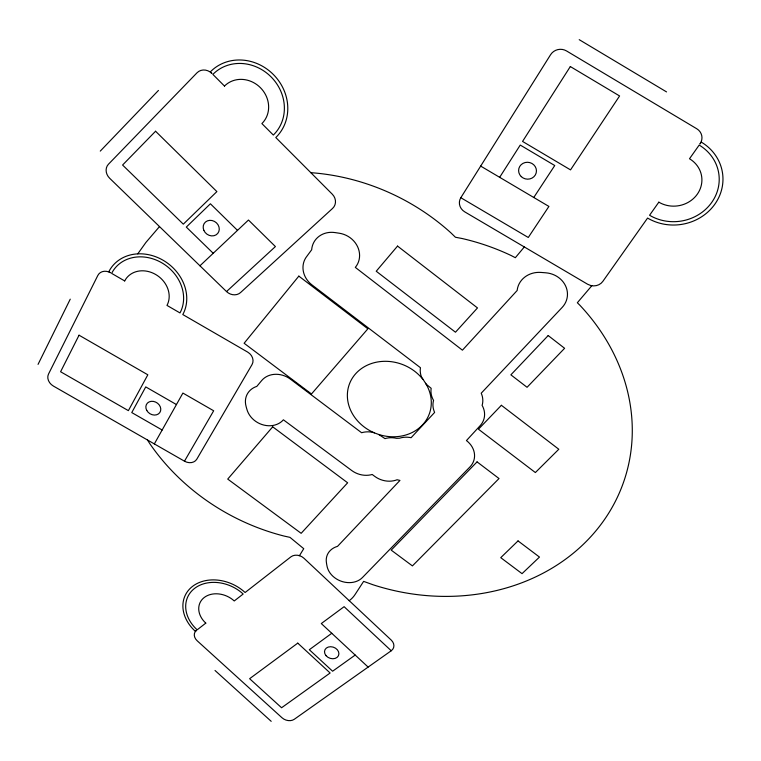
<?xml version="1.0" encoding="UTF-8"?>
<svg xmlns="http://www.w3.org/2000/svg" width="761" height="761" viewBox="0 0 761 761"><rect width="100%" height="100%" fill="white"/><g stroke="black" fill="none" stroke-linecap="round" stroke-linejoin="round"><path stroke-width="1.14" d="M38.05 364.376L70.25 299.159M154.34 443.91L182.897 393.066L213.67 410.778L184.476 461.185L53.375 386.055A9.788 7.981 35.9 0 1 48.504 374.07L97.827 275.453A10.216 8.647 38.4 0 1 110.564 272.761L108.804 271.744A42.854 36.566 36.6 0 1 163.035 260.214A42.854 36.566 36.6 0 1 182.802 314.559L247.648 352.086A10.064 8.637 29.9 0 1 252.015 364.614L196.842 459.121A9.665 7.962 29.3 0 1 184.476 461.185M460.824 197.717L550.555 54.754A11.615 11.31 -5.8 0 1 566.574 50.968L696.762 128.761A11.805 10.968 -12.2 0 1 699.968 143.953L701.29 142.098A48.656 44.928 -7.2 0 1 714.883 204.148A48.656 44.928 -7.2 0 1 647.582 218.065L602.817 281.408A11.006 9.998 5 0 1 590.821 285.546L587.673 284.272L464.752 211.872A10.939 10.197 17.9 0 1 460.824 197.717L528.277 237.48L548.909 206.431L480.667 166.088M499.663 177.323L520.239 145.066L554.75 165.527L533.775 197.48M524.319 246.954L515.34 257.703L511.154 255.534A207.135 178.883 18.5 0 0 462.117 238.516L455.42 237.242L450.921 232.856A207.116 179.919 26.1 0 0 311.03 172.68L310.83 172.671M100.271 151.106L158.45 90.435M159.496 226.578L145.941 242.407L137.77 253.851M199.953 265.798L248.466 220.034L275.406 246.564L226.521 291.558L109.679 178.274A10.664 9.246 43.8 0 1 108.452 164.233L197.023 72.79A11.12 10.036 48.2 0 1 211.919 73.456L210.35 71.876A46.354 42.207 45.1 0 1 273.361 74.511A46.354 42.207 45.1 0 1 275.796 137.532L332.3 194.207A10.73 9.798 32.8 0 1 332.567 208.438L240.543 292.566A10.321 9.018 33.5 0 1 226.521 291.558M331.767 633.285L309.327 649.723L332.614 671.221L355.197 655.059M391.23 650.76L294.269 719.288A8.951 6.839 21.5 0 1 281.989 717.747L197.204 640.8A9.065 7.039 25.1 0 1 196.471 630.374L195.311 631.278A38.535 30.269 24.9 0 1 192.438 586.455A38.535 30.269 24.9 0 1 245.109 592.505L290.883 556.862A9.465 7.658 22.8 0 1 303.934 558.232L391.221 640.068A9.351 7.41 18.6 0 1 391.23 650.76L344.115 606.679L321.294 623.554L368.134 667.083M349.204 600.676L349.423 600.534A34.055 27.501 21.5 0 0 355.064 594.522L363.634 581.375L373.042 584.771A207.135 178.883 18.5 0 0 601.647 523.52A207.135 178.883 18.5 0 0 579.806 305.171L577.342 302.735L591.83 285.727L590.821 285.546M378.816 434.512L384.99 438.631L386.455 438.231A21.146 17.979 19.9 0 1 396.586 438.317L399.487 438.212A21.213 18.064 19 0 1 409.513 437.413L411.102 437.708L434.636 412.414L434.046 411.026A21.736 18.901 16.8 0 1 433.228 401.751L433.57 400.391L432.838 399.078A21.822 19.063 17 0 1 430.992 389.775L431.183 388.338L426.103 384.124L421.385 376.762A21.917 19.272 17.9 0 1 420.272 369.18L420.462 367.725L312.01 284.937A22.231 19.91 29 0 1 306.987 256.124L311.668 249.779A22.373 20.166 29.2 0 1 335.097 232.59L339.349 233.237A22.383 20.186 28.8 0 1 357.603 246.716A22.383 20.186 28.8 0 1 355.32 267.387L462.422 350.174L517.195 290.445L517.299 289.418A22.906 20.747 10.2 0 1 541.1 272.438L545.846 272.809A22.925 20.766 9.8 0 1 565.575 285.889A22.925 20.766 9.8 0 1 562.16 307.434L481.209 393.209L481.789 394.617A21.812 19.025 16.4 0 1 482.474 403.996L482.103 405.366L482.816 406.688A21.736 18.854 16.2 0 1 479.915 425.932L466.445 440.571A21.413 18.293 16.5 0 1 469.994 466.883L362.436 577.542A20.214 16.438 20.8 0 1 342.697 581.708A20.214 16.438 20.8 0 1 327.354 567.525A58.511 47.791 19.2 0 1 326.44 562.75A20.233 16.476 20.8 0 1 337.542 546.341L399.953 480.419L397.08 479.753L395.72 480.248A21.08 17.864 20.1 0 1 374.65 476.31L372.196 474.474L370.759 474.854A21.032 17.817 21.4 0 1 351.63 470.45L283.387 419.806A21.061 17.884 27.3 0 1 264 425.114A21.061 17.884 27.3 0 1 247.496 411.159A57.417 49.142 25.8 0 1 246.041 406.231A21.08 17.912 27.5 0 1 255.249 386.969L256.79 386.407L261.708 380.529A21.194 18.121 27.2 0 1 290.502 379.206L361.627 432.743L363.083 432.343A21.099 17.931 21.2 0 1 373.147 432.429L378.816 434.512A42.645 36.966 20.9 0 0 422.764 424.619A42.645 36.966 20.9 0 0 425.627 383.287M298.769 555.473L299.444 555.682L303.744 548.691L289.97 537.361L284.148 536.077A207.116 179.919 26.1 0 1 149.803 443.663L147.444 439.963M176.438 404.557L145.741 386.902L131.767 412.576L162.15 430.013M579.216 39.667L666.541 91.91M215.021 670.479L271.201 721.333M213.213 253.28L186.312 227.082L210.407 203.786L237.499 230.374M374.393 432.876A42.645 36.966 20.9 0 1 355.872 373.508A42.645 36.966 20.9 0 1 423.011 379.511M79.049 335.201L60.595 371.749L128.381 410.645L147.824 374.793L79.049 335.201M570.322 66.549L522.56 141.432L570.531 169.884L619.587 95.962L570.322 66.549M658.826 202.169L649.571 215.258A44.947 41.503 -7.2 0 0 711.744 202.397A44.947 41.503 -7.2 0 0 699.178 145.075L689.504 158.754A27.805 25.674 -7.2 0 1 697.295 194.217A27.805 25.674 -7.2 0 1 658.826 202.169M298.835 276.119L244.119 343.259L311.487 393.97L367.877 328.809L298.835 276.119M397.537 246.088L376.229 271.239L455.478 332.215L477.489 307.929L397.537 246.088M272.704 426.826L227.729 479.088L301.156 533.318L347.644 482.797L272.704 426.826M548.186 335.553L510.878 374.84L527.059 387.292L564.605 348.291L548.186 335.553M501.385 405.29L478.45 429.204L535.363 472.552L558.802 449.256L501.385 405.29M155.567 131.234L122.588 165.032L183.306 224.162L216.885 191.601L155.567 131.234M477.061 461.879L391.202 550.127L412.414 565.899L499.026 478.536L477.061 461.879M518.032 540.909L500.748 557.661L522.046 573.651L539.473 557.071L518.032 540.909M205.793 623.116L197.166 629.832A35.605 27.957 24.9 0 1 194.521 588.434A35.605 27.957 24.9 0 1 243.168 594.018L234.245 600.962A22.021 17.294 24.9 0 0 204.186 597.537A22.021 17.294 24.9 0 0 205.793 623.116M297.76 643.131L249.627 678.698L281.58 707.749L330.131 673L297.76 643.131M124.69 280.942L111.629 273.38A39.591 33.779 36.6 0 1 161.713 262.764A39.591 33.779 36.6 0 1 179.986 312.933L166.982 305.408A24.485 20.889 36.6 0 0 155.634 274.464A24.485 20.889 36.6 0 0 124.69 280.942M224.495 86.069L212.871 74.407A42.825 38.992 45.1 0 1 271.049 76.861A42.825 38.992 45.1 0 1 273.332 135.058L261.889 123.577A26.483 24.114 45.1 0 0 260.395 87.667A26.483 24.114 45.1 0 0 224.495 86.069M326.06 655.687A7.382 5.803 20.5 0 0 338.407 655.801A7.382 5.803 20.5 0 0 330.645 646.717A7.382 5.803 20.5 0 0 326.06 655.687M146.806 410.512A7.829 6.488 32 0 0 159.753 412.633A7.829 6.488 32 0 0 153.399 401.399A7.829 6.488 32 0 0 146.806 410.512M203.843 230.355A8.409 7.41 37.4 0 0 217.713 233.465A8.409 7.41 37.4 0 0 212.119 220.538A8.409 7.41 37.4 0 0 203.843 230.355M521.275 176.628A8.932 8.428 9.9 0 0 536.163 172.994A8.932 8.428 9.9 0 0 525.138 162.54A8.932 8.428 9.9 0 0 521.275 176.628"/></g></svg>
